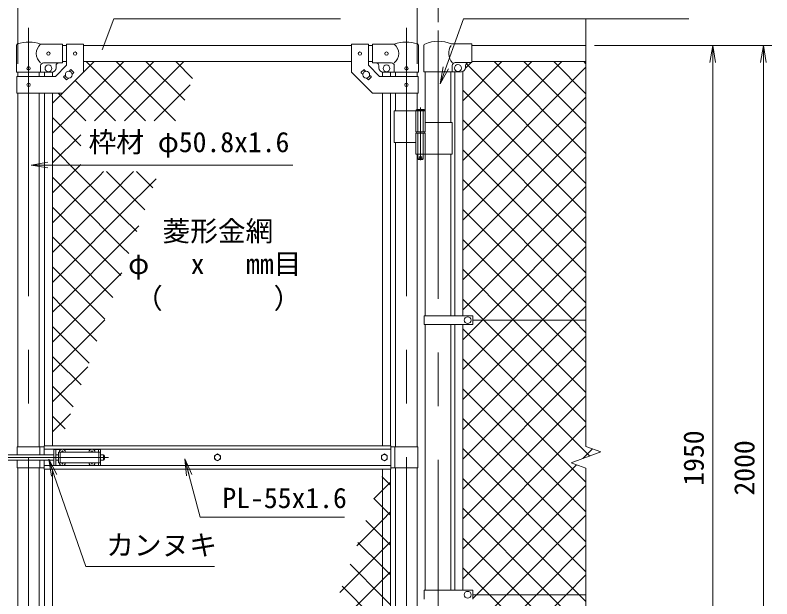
# Model space of a CAD drawing. Units: millimetres, scale not verified. Extents: x -4200 to 4200, y -2970 to 2970.
# Drawn here: x -2585 to -794, y 302 to 1684 of the extents above; entities that cross this region are included whole.
import ezdxf
from ezdxf.enums import TextEntityAlignment as Align

# ---------------------------------------------------------------- set-up
doc = ezdxf.new("R2010")
doc.units = ezdxf.units.MM
doc.header["$LTSCALE"] = 20
doc.linetypes.add('DASHED', pattern=[7.5, 6, -1.5])
doc.linetypes.add('USER1', pattern=[50.8, 31.75, -6.35, 6.35, -6.35])
for name, color, linetype, lineweight in [('0-1_D-STR-TXT', 7, 'Continuous', 9), ('0-2_D-BMK', 2, 'USER1', 13), ('0-3_D-STR1', 1, 'Continuous', 18), ('0-4_D-STR3', 3, 'Continuous', 13), ('0-5_D-STR-DIM', 7, 'Continuous', 9), ('0-6_0', 3, 'Continuous', 18), ('0-7_D-STR2', 7, 'Continuous', 9)]:
    doc.layers.add(name, color=color, linetype=linetype, lineweight=lineweight)
doc.styles.add('ＭＳ ゴシック', font='')
doc.styles.get('ＭＳ ゴシック').set_extended_font_data('MS Gothic')

# ---------------------------------------------------------------- blocks, each defined once
blk = doc.blocks.new('_Open')
at = {"layer": '0-6_0', "color": 7, "lineweight": 9}
blk.add_line((-20, 3.33), (0, 0), dxfattribs=at)
blk.add_lwpolyline([(-20, -3.33), (0, 0), (-20, 0)], dxfattribs=at)

msp = doc.modelspace()

# ---------------------------------------------------------------- linework, layer by layer
at = {"layer": '0-1_D-STR-TXT'}
for points in [[(-1814.78, 1674.92), (-2350.98, 1674.92), (-2378.61, 1601.15)], [(-990.46, 1674.92), (-1523.62, 1674.92), (-1577.93, 1522.96)], [(-1927.34, 1328.52), (-2348.17, 1328.52), (-2545.32, 1328.52)], [(-2113.37, 378.42), (-2417.34, 378.42), (-2504.78, 630.18)], [(-1805.45, 495.45), (-2146.73, 495.45), (-2182.95, 631.48)]]:
    msp.add_lwpolyline(points, dxfattribs=at)
at = {"layer": '0-2_D-BMK'}
for p, q in [((-2553.08, 1653.33), (-2553.08, -385.07)), ((-1658.88, 1653.33), (-1658.88, -385.07)), ((-1583.73, 1646.83), (-1583.73, -469.81)), ((-1625.45, 1465.01), (-1625.45, 1340.13)), ((-1629.08, 1347.09), (-1621.83, 1347.09)), ((-2683.77, 636.59), (-2363.77, 636.59))]:
    msp.add_line(p, q, dxfattribs=at)
at = {"layer": '0-3_D-STR1'}
for p, q in [((-2473.08, 1611.59), (-2463.08, 1611.59)), ((-2423.08, 1611.59), (-1788.88, 1611.59)), ((-1748.88, 1611.59), (-1738.88, 1611.59)), ((-1503.73, 1611.59), (-1233.73, 1611.59)), ((-2473.08, 1573.59), (-2463.08, 1573.59)), ((-2423.08, 1573.59), (-1788.88, 1573.59)), ((-1748.88, 1573.59), (-1738.88, 1573.59)), ((-1503.73, 1573.59), (-1233.73, 1573.59)), ((-2578.48, 1548.59), (-2578.48, 1538.54)), ((-2527.68, 1548.59), (-2527.68, 1538.54)), ((-1684.28, 1548.59), (-1684.28, 1538.54)), ((-1633.48, 1548.59), (-1633.48, 1538.54)), ((-1613.98, 1549.29), (-1613.98, 1429.09)), ((-1553.48, 1549.29), (-1553.48, 1429.09)), ((-2578.48, 1498.54), (-2578.48, 661.59)), ((-2527.68, 1498.54), (-2527.68, 661.59)), ((-1684.28, 1498.54), (-1684.28, 1457.09)), ((-1633.48, 1498.54), (-1633.48, 1460.09)), ((-1684.28, 1382.09), (-1684.28, 661.59)), ((-1633.48, 1354.09), (-1633.48, 661.59)), ((-1613.98, 1354.09), (-1613.98, 972.09)), ((-1553.48, 1354.09), (-1553.48, 972.09)), ((-1613.98, 951.09), (-1613.98, 322.09)), ((-1553.48, 951.09), (-1553.48, 322.09)), ((-2578.48, 611.59), (-2578.48, -225.36)), ((-2527.68, 611.59), (-2527.68, -225.36)), ((-1684.28, 611.59), (-1684.28, -108.91)), ((-1633.48, 611.59), (-1633.48, -105.91))]:
    msp.add_line(p, q, dxfattribs=at)
at = {"layer": '0-4_D-STR3'}
for p, q in [((-2581.63, 1548.59), (-2581.63, 1612.29)), ((-2473.08, 1614.59), (-2524.53, 1614.59)), ((-2473.08, 1614.59), (-2473.08, 1570.59)), ((-2463.08, 1614.79), (-2463.08, 1565.11)), ((-2463.08, 1614.79), (-2423.08, 1614.79)), ((-2423.08, 1614.79), (-2423.08, 1548.54)), ((-1788.88, 1614.79), (-1788.88, 1548.54)), ((-1748.88, 1614.79), (-1788.88, 1614.79)), ((-1748.88, 1614.79), (-1748.88, 1565.11)), ((-1738.88, 1614.59), (-1687.43, 1614.59)), ((-1738.88, 1614.59), (-1738.88, 1570.59)), ((-1630.33, 1548.59), (-1630.33, 1612.29)), ((-1617.13, 1612.15), (-1617.13, 1549.29)), ((-1552.59, 1615.29), (-1503.73, 1615.29)), ((-1503.73, 1571.29), (-1503.73, 1615.29)), ((-2524.53, 1548.59), (-2524.53, 1563.59)), ((-2473.08, 1570.59), (-2517.53, 1570.59)), ((-2489.64, 1538.54), (-2463.08, 1565.11)), ((-2488.08, 1563.59), (-2488.08, 1558.59)), ((-1722.31, 1538.54), (-1748.88, 1565.11)), ((-1738.88, 1570.59), (-1694.43, 1570.59)), ((-1723.88, 1563.59), (-1723.88, 1558.59)), ((-1687.43, 1548.59), (-1687.43, 1563.59)), ((-1550.33, 1564.29), (-1550.33, 1549.29)), ((-1543.33, 1571.29), (-1503.73, 1571.29)), ((-1518.73, 1559.29), (-1518.73, 1564.29)), ((-2581.63, 1548.59), (-2524.53, 1548.59)), ((-2524.53, 1548.59), (-2498.08, 1548.59)), ((-2515.58, 1548.59), (-2515.58, 1538.54)), ((-2496.58, 1548.59), (-2496.58, 1538.54)), ((-2469.74, 1537.95), (-2466.03, 1541.66)), ((-2457.2, 1550.5), (-2453.48, 1554.21)), ((-2452.07, 1554.21), (-2446.41, 1548.55)), ((-2450.12, 1543.42), (-2446.41, 1547.14)), ((-1759.89, 1554.21), (-1765.54, 1548.55)), ((-1761.83, 1543.42), (-1765.54, 1547.14)), ((-1754.76, 1550.5), (-1758.47, 1554.21)), ((-1742.21, 1537.95), (-1745.92, 1541.66)), ((-1715.38, 1548.59), (-1715.38, 1538.54)), ((-1687.43, 1548.59), (-1713.88, 1548.59)), ((-1696.38, 1548.59), (-1696.38, 1538.54)), ((-1630.33, 1548.59), (-1687.43, 1548.59)), ((-1617.13, 1549.29), (-1528.73, 1549.29)), ((-1544.38, 972.09), (-1544.38, 1549.29)), ((-1525.38, 972.09), (-1525.38, 1549.87)), ((-2580.78, 1538.54), (-2489.64, 1538.54)), ((-2580.78, 1538.54), (-2580.78, 1498.54)), ((-2469.74, 1536.53), (-2464.09, 1530.88)), ((-2462.67, 1530.88), (-2458.96, 1534.59)), ((-1749.28, 1530.88), (-1753, 1534.59)), ((-1742.21, 1536.53), (-1747.87, 1530.88)), ((-1631.18, 1538.54), (-1722.31, 1538.54)), ((-1631.18, 1538.54), (-1631.18, 1498.54)), ((-2515.58, 1498.54), (-2515.58, 664.09)), ((-2496.58, 1498.54), (-2496.58, 664.09)), ((-1715.38, 1498.54), (-1715.38, 664.09)), ((-1696.38, 1498.54), (-1696.38, 664.09)), ((-1687.43, 1457.09), (-1687.43, 1382.09)), ((-1687.43, 1457.09), (-1614.65, 1457.09)), ((-1636.25, 1457.09), (-1636.25, 1407.09)), ((-1615.45, 1459.09), (-1635.45, 1459.09)), ((-1634.45, 1460.09), (-1616.45, 1460.09)), ((-1615.45, 1459.09), (-1616.45, 1460.09)), ((-1615.45, 1459.09), (-1615.45, 1457.09)), ((-1614.65, 1457.09), (-1614.65, 1407.09)), ((-1614.65, 1429.09), (-1550.43, 1429.09)), ((-1550.43, 1429.09), (-1550.43, 1354.09)), ((-1636.25, 1407.09), (-1614.65, 1407.09)), ((-1636.25, 1404.09), (-1614.65, 1404.09)), ((-1636.25, 1404.09), (-1636.25, 1354.09)), ((-1635.95, 1407.09), (-1635.95, 1404.09)), ((-1635.95, 1404.09), (-1614.95, 1404.09)), ((-1614.95, 1407.09), (-1614.95, 1404.09)), ((-1614.65, 1404.09), (-1614.65, 1354.09)), ((-1687.43, 1382.09), (-1636.48, 1382.09)), ((-1636.25, 1354.09), (-1550.43, 1354.09)), ((-1631.45, 1354.09), (-1631.45, 1343.09)), ((-1630.45, 1342.09), (-1631.45, 1343.09)), ((-1630.45, 1342.09), (-1620.45, 1342.09)), ((-1620.45, 1342.09), (-1619.45, 1343.09)), ((-1616.53, 972.09), (-1616.53, 951.09)), ((-1616.53, 972.09), (-1501.73, 972.09)), ((-1501.73, 972.09), (-1501.73, 951.09)), ((-1616.53, 951.09), (-1501.73, 951.09)), ((-1544.38, 322.09), (-1544.38, 951.09)), ((-1525.38, 322.09), (-1525.38, 951.09)), ((-1233.73, 961.59), (-1501.73, 961.59)), ((-2515.98, 664.09), (-1695.98, 664.09)), ((-2515.98, 643.09), (-2515.98, 664.09)), ((-1695.98, 609.09), (-1695.98, 664.09)), ((-2580.08, 661.59), (-2580.08, 643.09)), ((-2580.08, 661.59), (-2515.98, 661.59)), ((-2526.08, 661.59), (-2526.08, 643.09)), ((-2515.98, 656.09), (-1695.98, 656.09)), ((-2493.08, 655.59), (-2493.08, 617.59)), ((-2493.08, 655.59), (-2475.67, 655.59)), ((-2488.58, 655.59), (-2488.58, 617.59)), ((-2482.58, 649.09), (-2482.58, 624.09)), ((-2482.58, 649.09), (-2382.58, 649.09)), ((-2474.93, 649.51), (-2476.23, 649.49)), ((-2476.23, 649.49), (-2476.23, 649.09)), ((-2473.47, 652.24), (-2473.49, 650.95)), ((-2473.47, 652.24), (-2472.68, 652.24)), ((-2472.68, 652.24), (-2472.66, 650.95)), ((-2470.48, 655.59), (-2405.67, 655.59)), ((-2404.93, 649.51), (-2406.23, 649.49)), ((-2406.23, 649.49), (-2406.23, 649.09)), ((-2403.47, 652.24), (-2403.49, 650.95)), ((-2403.47, 652.24), (-2402.68, 652.24)), ((-2402.68, 652.24), (-2402.66, 650.95)), ((-2401.22, 649.51), (-2399.93, 649.49)), ((-2400.48, 655.59), (-2383.08, 655.59)), ((-2399.93, 649.49), (-2399.93, 649.09)), ((-2387.58, 655.59), (-2387.58, 649.09)), ((-2383.08, 655.59), (-2383.08, 649.09)), ((-2382.58, 649.09), (-2382.58, 624.09)), ((-1631.88, 661.59), (-1695.98, 661.59)), ((-1685.88, 661.59), (-1685.88, 611.59)), ((-1631.88, 661.59), (-1631.88, 611.59)), ((-2616.43, 643.09), (-2493.08, 643.09)), ((-2616.43, 630.09), (-2493.08, 630.09)), ((-2580.08, 630.09), (-2580.08, 611.59)), ((-2526.08, 630.09), (-2526.08, 611.59)), ((-2515.98, 609.09), (-2515.98, 630.09)), ((-2488.58, 643.09), (-2482.58, 643.09)), ((-2488.58, 630.09), (-2482.58, 630.09)), ((-2382.58, 643.09), (-2376.08, 643.09)), ((-2382.58, 630.09), (-2376.08, 630.09)), ((-2376.08, 643.09), (-2376.08, 630.09)), ((-2373.08, 640.09), (-2373.08, 633.09)), ((-2580.08, 611.59), (-2515.98, 611.59)), ((-2515.98, 617.09), (-1695.98, 617.09)), ((-2515.98, 609.09), (-1695.98, 609.09)), ((-2515.58, 609.09), (-2515.58, -225.36)), ((-2496.58, 609.09), (-2496.58, -225.36)), ((-2493.08, 617.59), (-2475.67, 617.59)), ((-2482.58, 624.09), (-2382.58, 624.09)), ((-2476.23, 623.7), (-2476.23, 624.09)), ((-2474.93, 623.68), (-2476.23, 623.7)), ((-2473.47, 620.94), (-2473.49, 622.24)), ((-2473.47, 620.94), (-2472.68, 620.94)), ((-2472.68, 620.94), (-2472.66, 622.24)), ((-2471.22, 623.68), (-2469.93, 623.7)), ((-2470.48, 617.59), (-2405.67, 617.59)), ((-2469.93, 623.7), (-2469.93, 624.09)), ((-2406.23, 623.7), (-2406.23, 624.09)), ((-2404.93, 623.68), (-2406.23, 623.7)), ((-2403.47, 620.94), (-2403.49, 622.24)), ((-2403.47, 620.94), (-2402.68, 620.94)), ((-2402.68, 620.94), (-2402.66, 622.24)), ((-2401.22, 623.68), (-2399.93, 623.7)), ((-2400.48, 617.59), (-2383.08, 617.59)), ((-2399.93, 623.7), (-2399.93, 624.09)), ((-2387.58, 624.09), (-2387.58, 617.59)), ((-2383.08, 624.09), (-2383.08, 617.59)), ((-1715.38, 609.09), (-1715.38, -225.36)), ((-1696.38, 609.09), (-1696.38, -225.36)), ((-1631.88, 611.59), (-1695.98, 611.59)), ((-1616.53, 322.09), (-1616.53, 301.09)), ((-1616.53, 322.09), (-1501.73, 322.09)), ((-1501.73, 322.09), (-1501.73, 301.09)), ((-1233.73, 311.59), (-1501.73, 311.59))]:
    msp.add_line(p, q, dxfattribs=at)
at = {"layer": '0-4_D-STR3', "linetype": 'DASHED'}
for p, q in [((-1631.75, 1457.09), (-1631.75, 1407.09)), ((-1619.15, 1457.09), (-1619.15, 1407.09)), ((-1631.75, 1404.09), (-1631.75, 1354.09)), ((-1619.15, 1404.09), (-1619.15, 1354.09)), ((-2478.08, 649.09), (-2478.08, 624.09)), ((-2387.08, 649.09), (-2387.08, 624.09))]:
    msp.add_line(p, q, dxfattribs=at)
at = {"layer": '0-4_D-STR3'}
for points in [[(-2580.78, 1498.54), (-2473.08, 1498.54), (-2423.08, 1548.54)], [(-1631.18, 1498.54), (-1738.88, 1498.54), (-1788.88, 1548.54)], [(-1634.45, 1460.09), (-1635.45, 1459.09), (-1635.45, 1457.09)], [(-1619.45, 1354.09), (-1619.45, 1343.09), (-1631.45, 1343.09)], [(-2471.22, 649.51), (-2469.93, 649.49), (-2469.93, 649.09)]]:
    msp.add_lwpolyline(points, dxfattribs=at)
for points in [[(-2105.98, 644.69), (-2112.99, 640.64), (-2112.99, 632.54), (-2105.98, 628.49), (-2098.96, 632.54), (-2098.96, 640.64)], [(-1710.98, 644.69), (-1717.99, 640.64), (-1717.99, 632.54), (-1710.98, 628.49), (-1703.96, 632.54), (-1703.96, 640.64)]]:
    msp.add_lwpolyline(points, close=True, dxfattribs=at)
for centre, radius in [((-2506.08, 1592.59), 4), ((-2443.08, 1592.54), 4), ((-1768.88, 1592.54), 4), ((-1705.88, 1592.59), 4), ((-2553.08, 1557.59), 4), ((-2506.08, 1557.59), 8), ((-1705.88, 1557.59), 8), ((-1658.88, 1557.59), 4), ((-1536.73, 1558.29), 8), ((-2458.08, 1542.54), 8), ((-1753.88, 1542.54), 8), ((-2553.08, 1518.54), 4), ((-1658.88, 1518.54), 4), ((-1625.45, 1347.09), 2.5), ((-1513.73, 961.59), 8), ((-2105.98, 636.59), 7.03), ((-1710.98, 636.59), 7.03), ((-1513.73, 311.59), 8)]:
    msp.add_circle(centre, radius, dxfattribs=at)
for centre, radius, start, end in [((-2578.33, 1612.29), 3.3, 109.22051, 180), ((-2553.08, 1539.86), 80, 69.0916, 109.22051), ((-2506.33, 1592.59), 28.55, 129.59418, 230.40582), ((-1658.88, 1539.86), 80, 70.77949, 110.9084), ((-1705.62, 1592.59), 28.55, 309.59418, 50.40582), ((-1633.63, 1612.29), 3.3, 0, 70.77949), ((-1613.83, 1612.15), 3.3, 113.10629, 180), ((-1583.73, 1541.6), 80, 67.09875, 113.10629), ((-1525.19, 1593.35), 33.4, 146.35914, 222.2959), ((-2517.53, 1563.59), 7, 90, 180), ((-2498.08, 1558.59), 10, 270, 0), ((-2481.08, 1563.59), 7, 90, 180), ((-1730.88, 1563.59), 7, 0, 90), ((-1713.88, 1558.59), 10, 180, 270), ((-1694.43, 1563.59), 7, 0, 90), ((-1543.33, 1564.29), 7, 90, 180), ((-1528.73, 1559.29), 10, 270, 0), ((-1511.73, 1564.29), 7, 90, 180), ((-2452.77, 1553.5), 1, 45, 135), ((-2447.12, 1547.85), 1, 315, 45), ((-1764.84, 1547.85), 1, 135, 225), ((-1759.18, 1553.5), 1, 45, 135), ((-2469.04, 1537.24), 1, 135, 225), ((-2463.38, 1531.58), 1, 225, 315), ((-1748.57, 1531.58), 1, 225, 315), ((-1742.92, 1537.24), 1, 315, 45), ((-2473.08, 649.09), 7, 0, 180), ((-2474.98, 651), 1.49, 270, 0), ((-2471.17, 651), 1.49, 180, 270), ((-2403.08, 649.09), 7, 0, 180), ((-2404.98, 651), 1.49, 270, 0), ((-2401.17, 651), 1.49, 180, 270), ((-2376.08, 640.09), 3, 0, 90), ((-2376.08, 633.09), 3, 270, 0), ((-2473.08, 624.09), 7, 180, 0), ((-2474.98, 622.19), 1.49, 0, 90), ((-2471.17, 622.19), 1.49, 90, 180), ((-2403.08, 624.09), 7, 180, 0), ((-2404.98, 622.19), 1.49, 0, 90), ((-2401.17, 622.19), 1.49, 90, 180)]:
    msp.add_arc(centre, radius, start, end, dxfattribs=at)
at = {"layer": '0-5_D-STR-DIM'}
for p, q in [((-1583.73, 1666.83), (-1583.73, 1927.83)), ((-2578.48, 1568.59), (-2578.48, 1807.83)), ((-1633.48, 1568.59), (-1633.48, 1807.83)), ((-1233.73, 662.25), (-1233.73, 1674.59)), ((-1213.73, 1611.59), (-913.73, 1611.59)), ((-1213.73, 1611.59), (-793.73, 1611.59)), ((-933.73, -298.41), (-933.73, 1571.59)), ((-813.73, -348.41), (-813.73, 1571.59)), ((-1268.96, 623.77), (-1198.49, 649.42)), ((-1198.49, 649.42), (-1233.73, 662.25)), ((-1233.73, 610.94), (-1268.96, 623.77)), ((-1233.73, -481.41), (-1233.73, 610.94))]:
    msp.add_line(p, q, dxfattribs=at)
at = {"layer": '0-7_D-STR2'}
for p, q in [((-2496.58, 1475.01), (-2397.99, 1573.59)), ((-2496.58, 1404.3), (-2327.28, 1573.59)), ((-2276.3, 1433.3), (-2416.6, 1573.59)), ((-2396.86, 1433.3), (-2256.57, 1573.59)), ((-2205.59, 1433.3), (-2345.89, 1573.59)), ((-2326.15, 1433.3), (-2185.86, 1573.59)), ((-2183.62, 1482.03), (-2275.18, 1573.59)), ((-2164.75, 1533.88), (-2204.47, 1573.59)), ((-1525.38, 1480.88), (-1432.66, 1573.59)), ((-1525.38, 1410.17), (-1361.95, 1573.59)), ((-1525.38, 1339.45), (-1291.24, 1573.59)), ((-1525.38, 1268.74), (-1233.73, 1560.39)), ((-1518.81, 1558.15), (-1505.67, 1571.29)), ((-1233.73, 1285.34), (-1517.55, 1569.17)), ((-1503.73, 1573.24), (-1503.37, 1573.59)), ((-1233.73, 1356.05), (-1451.27, 1573.59)), ((-1233.73, 1426.76), (-1380.56, 1573.59)), ((-1233.73, 1497.47), (-1309.85, 1573.59)), ((-1233.73, 1568.18), (-1239.14, 1573.59)), ((-2347.01, 1433.3), (-2442.67, 1528.95)), ((-2255.44, 1433.3), (-2170.4, 1518.34)), ((-1233.73, 1214.63), (-1525.38, 1506.28)), ((-2417.72, 1433.3), (-2482.97, 1498.54)), ((-1525.38, 1198.03), (-1233.73, 1489.68)), ((-2429.63, 1374.49), (-2496.58, 1441.44)), ((-1233.73, 1143.92), (-1525.38, 1435.57)), ((-1525.38, 1127.32), (-1233.73, 1418.97)), ((-2496.58, 1333.58), (-2429.63, 1400.54)), ((-2430.73, 1304.88), (-2496.58, 1370.73)), ((-1233.73, 1073.21), (-1525.38, 1364.86)), ((-1525.38, 1056.61), (-1233.73, 1348.26)), ((-2496.58, 1262.87), (-2429.63, 1329.82)), ((-2277.96, 1222.82), (-2368.43, 1313.3)), ((-2259.09, 1274.67), (-2297.72, 1313.3)), ((-2438.94, 1242.38), (-2496.58, 1300.02)), ((-2331.23, 1205.38), (-2430.73, 1304.88)), ((-1233.73, 1002.5), (-1525.38, 1294.15)), ((-1525.38, 985.9), (-1233.73, 1277.55)), ((-2331.23, 1134.67), (-2438.94, 1242.38)), ((-2447.15, 1179.89), (-2496.58, 1229.31)), ((-1263.53, 961.59), (-1525.38, 1223.44)), ((-2296.83, 1170.98), (-2331.23, 1205.38)), ((-1478.97, 961.59), (-1233.73, 1206.84)), ((-2334.57, 1067.3), (-2447.15, 1179.89)), ((-2455.37, 1117.39), (-2496.58, 1158.6)), ((-1334.24, 961.59), (-1525.38, 1152.73)), ((-2315.7, 1119.14), (-2331.23, 1134.67)), ((-1408.26, 961.59), (-1233.73, 1136.13)), ((-2353.44, 1015.46), (-2455.37, 1117.39)), ((-2463.58, 1054.89), (-2496.58, 1087.89)), ((-1404.95, 961.59), (-1525.38, 1082.02)), ((-2480.61, 925.29), (-2332.26, 1073.63)), ((-1337.55, 961.59), (-1233.73, 1065.42)), ((-2372.3, 963.62), (-2463.58, 1054.89)), ((-2471.79, 992.39), (-2496.58, 1017.18)), ((-1475.66, 961.59), (-1525.38, 1011.3)), ((-2391.17, 911.77), (-2471.79, 992.39)), ((-1266.84, 961.59), (-1233.73, 994.71)), ((-2491.3, 843.88), (-2372.73, 962.46)), ((-1525.38, 915.19), (-1478.97, 961.59)), ((-1525.38, 844.48), (-1408.26, 961.59)), ((-1525.38, 773.77), (-1337.55, 961.59)), ((-1525.38, 703.06), (-1266.84, 961.59)), ((-1233.73, 719.65), (-1475.66, 961.59)), ((-1233.73, 790.37), (-1404.95, 961.59)), ((-1233.73, 861.08), (-1334.24, 961.59)), ((-1233.73, 931.79), (-1263.53, 961.59)), ((-2480, 929.89), (-2496.58, 946.46)), ((-1224.67, 639.89), (-1525.38, 940.59)), ((-2496.58, 909.32), (-2480.61, 925.29)), ((-2410.04, 859.93), (-2480, 929.89)), ((-1525.38, 632.35), (-1233.73, 924)), ((-2488.21, 867.39), (-2496.58, 875.75)), ((-2428.91, 808.09), (-2488.21, 867.39)), ((-1233.73, 578.23), (-1525.38, 869.88)), ((-2496.58, 767.9), (-2413.19, 851.28)), ((-2496.58, 838.61), (-2491.3, 843.88)), ((-1525.38, 561.64), (-1233.73, 853.29)), ((-2496.42, 804.89), (-2496.58, 805.04)), ((-2447.78, 756.25), (-2496.42, 804.89)), ((-1233.73, 507.52), (-1525.38, 799.17)), ((-1525.38, 490.93), (-1233.73, 782.58)), ((-2496.58, 697.19), (-2453.65, 740.11)), ((-2466.65, 704.41), (-2496.58, 734.33)), ((-1233.73, 436.81), (-1525.38, 728.46)), ((-1525.38, 420.22), (-1233.73, 711.87)), ((-1233.73, 366.1), (-1525.38, 657.75)), ((-1240.9, 633.98), (-1218.26, 656.62)), ((-1525.38, 349.51), (-1255.88, 619)), ((-1715.38, 589.53), (-1716.76, 590.91)), ((-1696.38, 570.53), (-1715.38, 589.53)), ((-1715.38, 559.15), (-1696.38, 578.15)), ((-1249.93, 311.59), (-1525.38, 587.04)), ((-1735.72, 538.8), (-1715.38, 559.15)), ((-1715.38, 518.82), (-1735.62, 539.07)), ((-1696.38, 499.82), (-1715.38, 518.82)), ((-1715.38, 488.44), (-1696.38, 507.44)), ((-1320.64, 311.59), (-1525.38, 516.33)), ((-1776.18, 427.63), (-1715.38, 488.44)), ((-1715.38, 448.11), (-1754.49, 487.23)), ((-1421.87, 311.59), (-1233.73, 499.73)), ((-1696.38, 429.11), (-1715.38, 448.11)), ((-1715.38, 377.4), (-1773.36, 435.38)), ((-1715.38, 417.73), (-1696.38, 436.73)), ((-1391.35, 311.59), (-1525.38, 445.62)), ((-1816.65, 316.45), (-1715.38, 417.73)), ((-1351.15, 311.59), (-1233.73, 429.02)), ((-1715.38, 306.69), (-1792.23, 383.54)), ((-1696.38, 358.4), (-1715.38, 377.4)), ((-1715.38, 347.02), (-1696.38, 366.02)), ((-1462.06, 311.59), (-1525.38, 374.91)), ((-1280.44, 311.59), (-1233.73, 358.31)), ((-1857.11, 205.28), (-1715.38, 347.02)), ((-1715.38, 235.98), (-1811.1, 331.7)), ((-1696.38, 287.69), (-1715.38, 306.69)), ((-1525.38, 208.08), (-1421.87, 311.59)), ((-1525.38, 137.37), (-1351.15, 311.59)), ((-1525.38, 66.66), (-1280.44, 311.59)), ((-1233.73, 83.26), (-1462.06, 311.59)), ((-1233.73, 153.97), (-1391.35, 311.59)), ((-1233.73, 224.68), (-1320.64, 311.59)), ((-1233.73, 295.39), (-1249.93, 311.59))]:
    msp.add_line(p, q, dxfattribs=at)
for points in [[(-2496.58, 1192.16), (-2437.82, 1250.92), (-2384.57, 1304.17), (-2375.44, 1313.3)], [(-2496.58, 1121.45), (-2448.52, 1169.51), (-2358.72, 1259.31), (-2304.73, 1313.3)], [(-2496.58, 1050.74), (-2459.21, 1088.1), (-2332.87, 1214.45), (-2251.33, 1295.99)], [(-2496.58, 980.03), (-2469.91, 1006.7), (-2331.23, 1145.38), (-2291.8, 1184.81)], [(-1501.73, 302.44), (-1492.58, 311.59), (-1233.73, 570.44)]]:
    msp.add_lwpolyline(points, dxfattribs=at)

# ---------------------------------------------------------------- block references
at = {"layer": '0-1_D-STR-TXT', "xscale": 2, "yscale": 2}
for p, rotation in [((-1578.6, 1521.07), 250.33537), ((-2547.32, 1328.52), 180), ((-2505.44, 632.06), 109.15293), ((-2183.46, 633.42), 104.91069)]:
    msp.add_blockref('_Open', p, dxfattribs=dict(at, rotation=rotation))
at = {"layer": '0-5_D-STR-DIM', "xscale": 2, "yscale": 2, "rotation": 90}
for p in [(-933.73, 1611.59), (-813.73, 1611.59)]:
    msp.add_blockref('_Open', p, dxfattribs=at)

# ---------------------------------------------------------------- texts
at = {"layer": '0-1_D-STR-TXT', "style": 'ＭＳ ゴシック'}
for s, p in [('枠材 φ50.8x1.6', (-2411.1, 1344.66)), ('菱形金網', (-2236.17, 1133.99)), ('φ\u3000 x\u3000 mm目', (-2317.39, 1056.4)), ('（\u3000\u3000\u3000\u3000）', (-2301.15, 974.75)), ('PL-55x1.6', (-2094.28, 502.2)), ('カンヌキ', (-2369.46, 390.5))]:
    msp.add_text(s, height=48.09, dxfattribs=at).set_placement(p, align=Align.BOTTOM_LEFT)
at = {"layer": '0-5_D-STR-DIM', "style": 'ＭＳ ゴシック'}
for s, p in [('1950', (-940.47, 569.69)), ('2000', (-820.47, 546.34))]:
    msp.add_text(s, height=48.09, rotation=90, dxfattribs=at).set_placement(p, align=Align.BOTTOM_LEFT)

doc.saveas('drawing.dxf')
